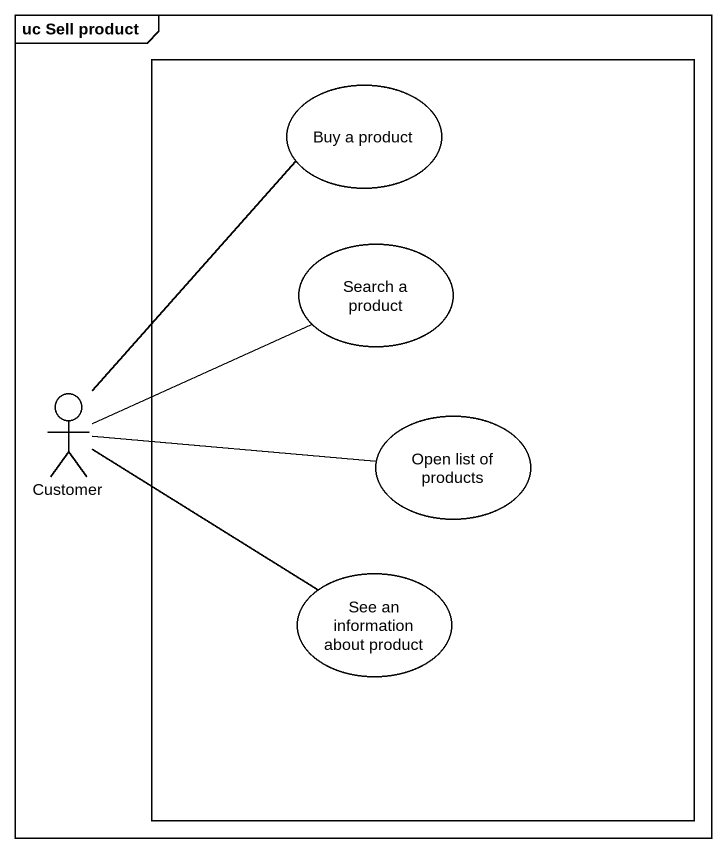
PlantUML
@startuml
mainframe uc Sell product
rectangle " " as rectangle1 {
  usecase "Buy a product" as Buy_a_product
  usecase "Search a product" as Search_a_product
  usecase "Open list of products" as Open_list_of_products
  usecase "See an information about product" as See_an_information_about
}
actor Customer
Customer -up- Buy_a_product
Customer -right- Search_a_product
Customer -right- Open_list_of_products
Customer -right- See_an_information_about
@enduml
